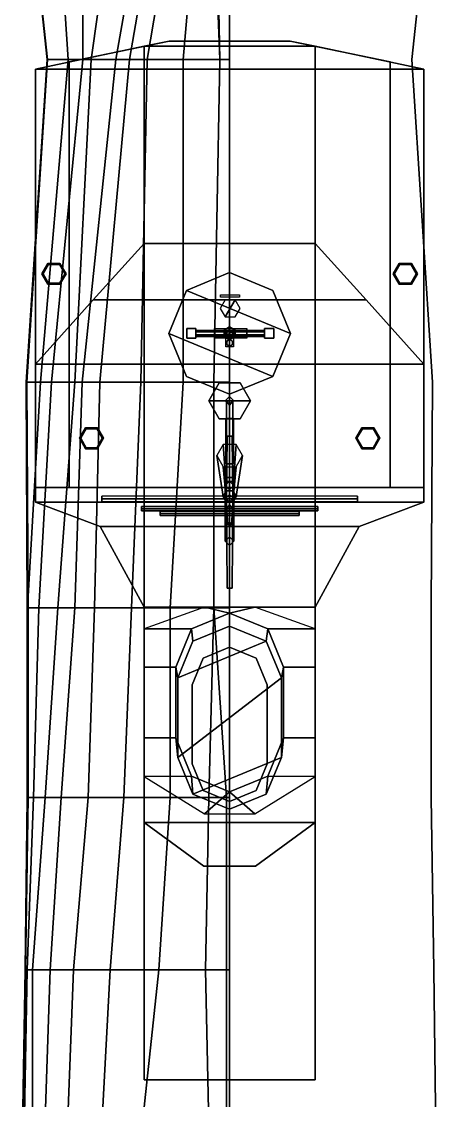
# Model space of a CAD drawing. Extents: x -5 to 4.8, y -34.4 to 50.8.
# Drawn here: x -4.82 to 4.79, y 5.68 to 30.66 of the extents above; entities that cross this region are included whole.
import ezdxf

# ---------------------------------------------------------------- set-up
doc = ezdxf.new("R2010")
doc.units = 0
doc.layers.get('0').update_dxf_attribs({"linetype": 'CONTINUOUS'})
doc.layers.add('RAILINGS', color=6, linetype='CONTINUOUS')

msp = doc.modelspace()

# ---------------------------------------------------------------- linework, layer by layer
for points in [[(-4.47, 32.02, 4.55), (-3.89, 32.02, 2.4), (-3.74, 29.78, 2.05), (-4.23, 29.78, 4.09)], [(0, 32.02, 4.64), (-4.47, 32.02, 4.55), (-4.23, 29.78, 4.09), (0, 29.78, 4.22)], [(-3.89, 32.02, 2.4), (-3.4, 32.02, 1.81), (-3.4, 29.78, 1.53), (-3.74, 29.78, 2.05)], [(-3.4, 32.02, 1.81), (-2.89, 32.02, 1.05), (-3.21, 29.78, 1.18), (-3.4, 29.78, 1.53)], [(-2.89, 32.02, 1.05), (-2.24, 32.02, -0.2), (-2.64, 29.78, -0.07), (-3.21, 29.78, 1.18)], [(-2.24, 32.02, -0.2), (-1.93, 32.02, -0.99), (-2.32, 29.78, -0.86), (-2.64, 29.78, -0.07)], [(-1.93, 32.02, -0.99), (-1.53, 32.02, -1.72), (-1.91, 29.78, -1.89), (-2.32, 29.78, -0.86)], [(-1.53, 32.02, -1.72), (-0.88, 32.02, -2.43), (-1.08, 29.78, -2.67), (-1.91, 29.78, -1.89)], [(-0.88, 32.02, -2.43), (-0.31, 32.02, -2.75), (-0.23, 29.78, -3.05), (-1.08, 29.78, -2.67)], [(-0.31, 32.02, -2.75), (-0.27, 32.02, -3.23), (-0.23, 29.78, -3.1), (-0.23, 29.78, -3.05)], [(-0.27, 32.02, -3.23), (0, 32.02, -3.23), (0, 29.78, -3.1), (-0.23, 29.78, -3.1)], [(4.5, 29.56, 6.46), (1.98, 30.09, 6.46), (-1.98, 30.09, 6.46), (-4.5, 29.56, 6.46)], [(-4.5, 29.56, 6.46), (-1.98, 30.09, 6.46), (1.98, 30.09, 6.46), (4.5, 29.56, 6.46)], [(-3.72, 29.73, 6.46), (-1.4, 30.21, 6.46), (-1.4, 30.21, 4.2), (-3.72, 29.73, 4.1)], [(1.98, 30.09, 9.07), (1.4, 30.21, 9.07), (-1.4, 30.21, 9.07), (-1.98, 30.09, 9.07)], [(-1.4, 30.21, 9.07), (-1.4, 30.21, 6.46), (-1.98, 30.089, 6.46), (-1.98, 30.09, 9.07)], [(1.98, 25.52, 9.07), (1.98, 30.09, 9.07), (-1.98, 30.09, 9.07), (-1.98, 25.52, 9.07)], [(-1.98, 30.09, 9.07), (-1.98, 30.09, 6.46), (-1.98, 25.52, 6.46), (-1.98, 25.52, 9.07)], [(1.4, 30.21, 4.2), (-1.4, 30.21, 4.2), (-1.4, 30.21, 6.46), (1.4, 30.21, 6.46)], [(1.4, 30.21, 9.07), (1.4, 30.21, 6.46), (-1.4, 30.21, 6.46), (-1.4, 30.21, 9.07)], [(3.72, 29.73, 4.1), (1.4, 30.21, 4.2), (1.4, 30.21, 6.46), (3.72, 29.73, 6.46)], [(1.98, 30.089, 6.46), (1.4, 30.21, 6.46), (1.4, 30.21, 9.07), (1.98, 30.09, 9.07)], [(1.98, 25.52, 6.46), (1.98, 30.09, 6.46), (1.98, 30.09, 9.07), (1.98, 25.52, 9.07)], [(-4.23, 29.78, 4.09), (-3.74, 29.78, 2.05), (-4.38, 22.31, 1.68), (-4.71, 22.31, 3.76)], [(0, 29.78, 4.22), (-4.23, 29.78, 4.09), (-4.71, 22.31, 3.76), (0, 22.31, 3.87)], [(-3.74, 29.78, 2.05), (-3.4, 29.78, 1.53), (-4.13, 22.31, 1.28), (-4.38, 22.31, 1.68)], [(-3.4, 29.78, 1.53), (-3.21, 29.78, 1.18), (-3.59, 22.31, -0.22), (-4.13, 22.31, 1.28)], [(-3.21, 29.78, 1.18), (-2.64, 29.78, -0.07), (-3.42, 22.31, -0.61), (-3.59, 22.31, -0.22)], [(-2.64, 29.78, -0.07), (-2.32, 29.78, -0.86), (-3.01, 22.31, -1.34), (-3.42, 22.31, -0.61)], [(-2.32, 29.78, -0.86), (-1.91, 29.78, -1.89), (-2.06, 22.31, -2.34), (-3.01, 22.31, -1.34)], [(-1.91, 29.78, -1.89), (-1.08, 29.78, -2.67), (-1.08, 22.31, -2.82), (-2.06, 22.31, -2.34)], [(-1.08, 29.78, -2.67), (-0.23, 29.78, -3.05), (-0.37, 22.31, -3), (-1.08, 22.31, -2.82)], [(-0.23, 29.78, -3.05), (-0.23, 29.78, -3.1), (-0.37, 22.31, -3.05), (-0.37, 22.31, -3)], [(-0.23, 29.78, -3.1), (0, 29.78, -3.1), (0, 22.31, -3.05), (-0.37, 22.31, -3.05)], [(-4.5, 19.87, 6.46), (-4.5, 29.56, 6.46), (4.5, 29.56, 6.46), (4.5, 19.87, 6.46)], [(4.5, 19.87, 6.46), (4.5, 29.56, 6.46), (-4.5, 29.56, 6.46), (-4.5, 19.87, 6.46)], [(-3.72, 19.87, 6.46), (-3.72, 29.73, 6.46), (-3.72, 29.73, 4.1), (-3.72, 19.87, 3.67)], [(3.72, 19.87, 3.67), (3.72, 29.73, 4.1), (3.72, 29.73, 6.46), (3.72, 19.87, 6.46)], [(3.16, 24.22, 8.82), (1.98, 25.52, 9.07), (-1.98, 25.52, 9.07), (-3.16, 24.22, 8.82)], [(-3.16, 24.22, 8.82), (-1.98, 25.52, 9.07), (1.98, 25.52, 9.07), (3.16, 24.22, 8.82)], [(1.98, 24.22, 8.82), (1.98, 25.52, 9.07), (-1.98, 25.52, 9.07), (-1.98, 24.22, 8.82)], [(-1.98, 25.52, 9.07), (-1.98, 25.52, 6.46), (-1.98, 24.22, 6.46), (-1.98, 24.22, 8.82)], [(1.98, 24.22, 6.46), (1.98, 25.52, 6.46), (1.98, 25.52, 9.07), (1.98, 24.22, 8.82)], [(-4.21, 25.062, 6.46), (-4.35, 24.82, 6.46), (-4.35, 24.82, 6.51), (-4.21, 25.062, 6.51)], [(-4.32, 24.82, 6.54), (-4.195, 25.037, 6.54), (-4.21, 25.062, 6.51), (-4.35, 24.82, 6.51)], [(-4.195, 25.037, 6.54), (-4.32, 24.82, 6.54), (-4.32, 24.82, 7.75), (-4.195, 25.037, 7.75)], [(-3.93, 25.062, 6.46), (-4.21, 25.062, 6.46), (-4.21, 25.062, 6.51), (-3.93, 25.062, 6.51)], [(-4.195, 25.037, 6.54), (-3.945, 25.037, 6.54), (-3.93, 25.062, 6.51), (-4.21, 25.062, 6.51)], [(-3.945, 25.037, 6.54), (-4.195, 25.037, 6.54), (-4.195, 25.037, 7.75), (-3.945, 25.037, 7.75)], [(-3.945, 25.037, 6.54), (-3.82, 24.82, 6.54), (-3.79, 24.82, 6.51), (-3.93, 25.062, 6.51)], [(-3.82, 24.82, 6.54), (-3.945, 25.037, 6.54), (-3.945, 25.037, 7.75), (-3.82, 24.82, 7.75)], [(-3.79, 24.82, 6.46), (-3.93, 25.062, 6.46), (-3.93, 25.062, 6.51), (-3.79, 24.82, 6.51)], [(3.93, 25.062, 6.46), (3.79, 24.82, 6.46), (3.79, 24.82, 6.51), (3.93, 25.062, 6.51)], [(3.82, 24.82, 6.54), (3.945, 25.037, 6.54), (3.93, 25.062, 6.51), (3.79, 24.82, 6.51)], [(3.945, 25.037, 6.54), (3.82, 24.82, 6.54), (3.82, 24.82, 7.75), (3.945, 25.037, 7.75)], [(4.21, 25.062, 6.46), (3.93, 25.062, 6.46), (3.93, 25.062, 6.51), (4.21, 25.062, 6.51)], [(3.945, 25.037, 6.54), (4.195, 25.037, 6.54), (4.21, 25.062, 6.51), (3.93, 25.062, 6.51)], [(4.195, 25.037, 6.54), (3.945, 25.037, 6.54), (3.945, 25.037, 7.75), (4.195, 25.037, 7.75)], [(4.195, 25.037, 6.54), (4.32, 24.82, 6.54), (4.35, 24.82, 6.51), (4.21, 25.062, 6.51)], [(4.32, 24.82, 6.54), (4.195, 25.037, 6.54), (4.195, 25.037, 7.75), (4.32, 24.82, 7.75)], [(4.35, 24.82, 6.46), (4.21, 25.062, 6.46), (4.21, 25.062, 6.51), (4.35, 24.82, 6.51)], [(-4.35, 24.82, 6.46), (-4.21, 24.578, 6.46), (-4.21, 24.578, 6.51), (-4.35, 24.82, 6.51)], [(-4.195, 24.603, 6.54), (-4.32, 24.82, 6.54), (-4.35, 24.82, 6.51), (-4.21, 24.578, 6.51)], [(-4.32, 24.82, 6.54), (-4.195, 24.603, 6.54), (-4.195, 24.603, 7.75), (-4.32, 24.82, 7.75)], [(-3.945, 24.603, 6.54), (-3.82, 24.82, 6.54), (-3.82, 24.82, 7.75), (-3.945, 24.603, 7.75)], [(-3.82, 24.82, 6.54), (-3.945, 24.603, 6.54), (-3.93, 24.578, 6.51), (-3.79, 24.82, 6.51)], [(-3.93, 24.578, 6.46), (-3.79, 24.82, 6.46), (-3.79, 24.82, 6.51), (-3.93, 24.578, 6.51)], [(0, 24.85, 8.93), (-0.997, 24.437, 8.84), (-0.997, 24.437, 11.35), (0, 24.85, 11.35)], [(-0.997, 24.437, 10.19), (0, 24.85, 10.19), (0, 24.85, 11.35), (-0.997, 24.437, 11.35)], [(0.997, 24.437, 10.19), (0, 24.85, 10.19), (-0.997, 24.437, 10.19), (1.41, 23.44, 10.19)], [(0.997, 24.437, 8.84), (0, 24.85, 8.93), (0, 24.85, 11.35), (0.997, 24.437, 11.35)], [(0, 24.85, 10.19), (0.997, 24.437, 10.19), (0.997, 24.437, 11.35), (0, 24.85, 11.35)], [(3.79, 24.82, 6.46), (3.93, 24.578, 6.46), (3.93, 24.578, 6.51), (3.79, 24.82, 6.51)], [(3.945, 24.603, 6.54), (3.82, 24.82, 6.54), (3.79, 24.82, 6.51), (3.93, 24.578, 6.51)], [(3.82, 24.82, 6.54), (3.945, 24.603, 6.54), (3.945, 24.603, 7.75), (3.82, 24.82, 7.75)], [(4.195, 24.603, 6.54), (4.32, 24.82, 6.54), (4.32, 24.82, 7.75), (4.195, 24.603, 7.75)], [(4.32, 24.82, 6.54), (4.195, 24.603, 6.54), (4.21, 24.578, 6.51), (4.35, 24.82, 6.51)], [(4.21, 24.578, 6.46), (4.35, 24.82, 6.46), (4.35, 24.82, 6.51), (4.21, 24.578, 6.51)], [(-3.945, 24.603, 6.54), (-4.195, 24.603, 6.54), (-4.21, 24.578, 6.51), (-3.93, 24.578, 6.51)], [(-4.21, 24.578, 6.46), (-3.93, 24.578, 6.46), (-3.93, 24.578, 6.51), (-4.21, 24.578, 6.51)], [(-4.195, 24.603, 6.54), (-3.945, 24.603, 6.54), (-3.945, 24.603, 7.75), (-4.195, 24.603, 7.75)], [(4.195, 24.603, 6.54), (3.945, 24.603, 6.54), (3.93, 24.578, 6.51), (4.21, 24.578, 6.51)], [(3.93, 24.578, 6.46), (4.21, 24.578, 6.46), (4.21, 24.578, 6.51), (3.93, 24.578, 6.51)], [(3.945, 24.603, 6.54), (4.195, 24.603, 6.54), (4.195, 24.603, 7.75), (3.945, 24.603, 7.75)], [(-0.997, 24.437, 8.84), (-1.41, 23.44, 8.68), (-1.41, 23.44, 11.35), (-0.997, 24.437, 11.35)], [(-1.41, 23.44, 10.19), (-0.997, 24.437, 10.19), (-0.997, 24.437, 11.35), (-1.41, 23.44, 11.35)], [(1.41, 23.44, 10.19), (-0.997, 24.437, 10.19), (-1.41, 23.44, 10.19), (0.997, 22.443, 10.19)], [(-0.21, 24.33, 11.38), (0.23, 24.33, 11.38), (0.23, 24.28, 11.1), (-0.21, 24.28, 11.1)], [(0, 24.28, 10.88), (0, 24.28, 11.1), (0, 24.33, 11.38), (0, 24.32, 10.86)], [(0, 24.03, 10.88), (0, 24.28, 10.88), (0, 24.32, 10.86), (0, 23.96, 10.85)], [(1.41, 23.44, 8.68), (0.997, 24.437, 8.84), (0.997, 24.437, 11.35), (1.41, 23.44, 11.35)], [(0.997, 24.437, 10.19), (1.41, 23.44, 10.19), (1.41, 23.44, 11.35), (0.997, 24.437, 11.35)], [(-4.5, 22.73, 8.68), (-3.16, 24.22, 8.82), (3.16, 24.22, 8.82), (4.5, 22.73, 8.68)], [(4.5, 22.73, 8.68), (3.16, 24.22, 8.82), (-3.16, 24.22, 8.82), (-4.5, 22.73, 8.68)], [(-1.98, 24.22, 8.82), (-1.98, 24.22, 6.46), (-1.98, 22.73, 6.46), (-1.98, 22.73, 8.68)], [(1.98, 22.73, 8.68), (1.98, 24.22, 8.82), (-1.98, 24.22, 8.82), (-1.98, 22.73, 8.68)], [(-0.105, 23.821, 10.88), (0.125, 24.219, 10.88), (-0.105, 24.219, 10.88), (-0.22, 24.02, 10.88)], [(0.125, 23.821, 10.88), (0.24, 24.02, 10.88), (0.125, 24.219, 10.88), (-0.105, 23.821, 10.88)], [(0, 23.61, 10.77), (0, 23.94, 10.88), (0, 24.03, 10.88), (0, 23.61, 10.7)], [(1.98, 22.73, 6.46), (1.98, 24.22, 6.46), (1.98, 24.22, 8.82), (1.98, 22.73, 8.68)], [(-0.78, 23.33, 11.6), (-0.99, 23.33, 11.6), (-0.99, 23.55, 11.6), (-0.78, 23.55, 11.6)], [(-0.99, 23.55, 11.6), (-0.99, 23.33, 11.6), (-0.99, 23.33, 11.82), (-0.99, 23.55, 11.82)], [(-0.78, 23.55, 11.6), (-0.99, 23.55, 11.6), (-0.99, 23.55, 11.82), (-0.78, 23.55, 11.82)], [(-0.99, 23.55, 11.82), (-0.99, 23.33, 11.82), (-0.78, 23.33, 11.82), (-0.78, 23.55, 11.82)], [(-0.78, 23.55, 11.82), (-0.78, 23.33, 11.82), (-0.78, 23.33, 11.6), (-0.78, 23.55, 11.6)], [(0.81, 23.51, 11.71), (0.81, 23.475, 11.649), (-0.78, 23.475, 11.649), (-0.78, 23.51, 11.71)], [(0.81, 23.475, 11.771), (0.81, 23.51, 11.71), (-0.78, 23.51, 11.71), (-0.78, 23.475, 11.771)], [(-0.35, 23.33, 11.42), (-0.35, 23.33, 11.87), (-0.35, 23.55, 11.87), (-0.35, 23.55, 11.42)], [(0.4, 23.33, 11.42), (-0.35, 23.33, 11.42), (-0.35, 23.55, 11.42), (0.4, 23.55, 11.42)], [(0, 23.59, 10.62), (-0.13, 23.515, 10.62), (-0.13, 23.365, 10.62), (0.13, 23.515, 10.62)], [(0, 23.59, 10.19), (-0.13, 23.515, 10.19), (-0.13, 23.515, 10.62), (0, 23.59, 10.62)], [(0.13, 23.515, 10.62), (-0.13, 23.365, 10.62), (0, 23.29, 10.62), (0.13, 23.365, 10.62)], [(-0.13, 23.515, 10.19), (-0.13, 23.365, 10.19), (-0.13, 23.365, 10.62), (-0.13, 23.515, 10.62)], [(0.09, 23.13, 11.04), (-0.09, 23.13, 11.04), (-0.09, 23.55, 11.04), (0.09, 23.55, 11.04)], [(0.09, 23.13, 11.25), (-0.09, 23.13, 11.25), (-0.09, 23.55, 11.25), (0.09, 23.55, 11.25)], [(0, 23.52, 10.62), (-0.069, 23.48, 10.62), (-0.069, 23.48, 11.42), (0, 23.52, 11.42)], [(0, 23.52, 10.77), (0, 23.61, 10.77), (0, 23.61, 10.7), (0, 23.52, 10.7)], [(0.13, 23.515, 10.19), (0, 23.59, 10.19), (0, 23.59, 10.62), (0.13, 23.515, 10.62)], [(0.069, 23.48, 10.62), (0, 23.52, 10.62), (0, 23.52, 11.42), (0.069, 23.48, 11.42)], [(0.13, 23.365, 10.19), (0.13, 23.515, 10.19), (0.13, 23.515, 10.62), (0.13, 23.365, 10.62)], [(0.4, 23.33, 11.42), (0.4, 23.33, 11.87), (0.4, 23.55, 11.87), (0.4, 23.55, 11.42)], [(0.81, 23.55, 11.82), (0.81, 23.33, 11.82), (1.02, 23.33, 11.82), (1.02, 23.55, 11.82)], [(1.02, 23.33, 11.6), (0.81, 23.33, 11.6), (0.81, 23.55, 11.6), (1.02, 23.55, 11.6)], [(0.81, 23.55, 11.6), (0.81, 23.33, 11.6), (0.81, 23.33, 11.82), (0.81, 23.55, 11.82)], [(1.02, 23.55, 11.6), (0.81, 23.55, 11.6), (0.81, 23.55, 11.82), (1.02, 23.55, 11.82)], [(1.02, 23.55, 11.82), (1.02, 23.33, 11.82), (1.02, 23.33, 11.6), (1.02, 23.55, 11.6)], [(-1.41, 23.44, 8.68), (-0.997, 22.443, 8.68), (-0.997, 22.443, 11.35), (-1.41, 23.44, 11.35)], [(-0.997, 22.443, 10.19), (-1.41, 23.44, 10.19), (-1.41, 23.44, 11.35), (-0.997, 22.443, 11.35)], [(0.997, 22.443, 10.19), (-1.41, 23.44, 10.19), (-0.997, 22.443, 10.19), (0, 22.03, 10.19)], [(-0.78, 23.33, 11.82), (-0.99, 23.33, 11.82), (-0.99, 23.33, 11.6), (-0.78, 23.33, 11.6)], [(0.81, 23.475, 11.649), (0.81, 23.405, 11.649), (-0.78, 23.405, 11.649), (-0.78, 23.475, 11.649)], [(0.81, 23.405, 11.771), (0.81, 23.475, 11.771), (-0.78, 23.475, 11.771), (-0.78, 23.405, 11.771)], [(0.81, 23.405, 11.649), (0.81, 23.37, 11.71), (-0.78, 23.37, 11.71), (-0.78, 23.405, 11.649)], [(0.81, 23.37, 11.71), (0.81, 23.405, 11.771), (-0.78, 23.405, 11.771), (-0.78, 23.37, 11.71)], [(-0.13, 23.365, 10.19), (0, 23.29, 10.19), (0, 23.29, 10.62), (-0.13, 23.365, 10.62)], [(-0.069, 23.48, 10.62), (-0.069, 23.4, 10.62), (-0.069, 23.4, 11.42), (-0.069, 23.48, 11.42)], [(-0.069, 23.4, 10.62), (0, 23.36, 10.62), (0, 23.36, 11.42), (-0.069, 23.4, 11.42)], [(0, 23.3, 10.95), (0, 23.14, 10.95), (-0.069, 23.18, 10.95), (-0.069, 23.26, 10.95)], [(0, 23.14, 11.36), (0, 23.3, 11.36), (-0.069, 23.26, 11.36), (-0.069, 23.18, 11.36)], [(0, 23.3, 10.95), (-0.069, 23.26, 10.95), (-0.069, 23.26, 11.36), (0, 23.3, 11.36)], [(-0.069, 23.26, 10.95), (-0.069, 23.18, 10.95), (-0.069, 23.18, 11.36), (-0.069, 23.26, 11.36)], [(0, 23.36, 10.62), (0.069, 23.4, 10.62), (0.069, 23.4, 11.42), (0, 23.36, 11.42)], [(0, 23.29, 10.19), (0.13, 23.365, 10.19), (0.13, 23.365, 10.62), (0, 23.29, 10.62)], [(0.069, 23.26, 10.95), (0.069, 23.18, 10.95), (0, 23.14, 10.95), (0, 23.3, 10.95)], [(0.069, 23.18, 11.36), (0.069, 23.26, 11.36), (0, 23.3, 11.36), (0, 23.14, 11.36)], [(0.069, 23.26, 10.95), (0, 23.3, 10.95), (0, 23.3, 11.36), (0.069, 23.26, 11.36)], [(0.069, 23.4, 10.62), (0.069, 23.48, 10.62), (0.069, 23.48, 11.42), (0.069, 23.4, 11.42)], [(0.069, 23.18, 10.95), (0.069, 23.26, 10.95), (0.069, 23.26, 11.36), (0.069, 23.18, 11.36)], [(1.02, 23.33, 11.82), (0.81, 23.33, 11.82), (0.81, 23.33, 11.6), (1.02, 23.33, 11.6)], [(0.997, 22.443, 8.68), (1.41, 23.44, 8.68), (1.41, 23.44, 11.35), (0.997, 22.443, 11.35)], [(1.41, 23.44, 10.19), (0.997, 22.443, 10.19), (0.997, 22.443, 11.35), (1.41, 23.44, 11.35)], [(-0.069, 23.18, 10.95), (0, 23.14, 10.95), (0, 23.14, 11.36), (-0.069, 23.18, 11.36)], [(0, 23.14, 10.95), (0.069, 23.18, 10.95), (0.069, 23.18, 11.36), (0, 23.14, 11.36)], [(4.5, 19.53, 8.68), (4.5, 22.73, 8.68), (-4.5, 22.73, 8.68), (-4.5, 19.53, 8.68)], [(-4.5, 19.53, 8.68), (-4.5, 22.73, 8.68), (4.5, 22.73, 8.68), (4.5, 19.53, 8.68)], [(1.98, 19.87, 8.68), (1.98, 22.73, 8.68), (-1.98, 22.73, 8.68), (-1.98, 19.87, 8.68)], [(-1.98, 22.73, 8.68), (-1.98, 22.73, 6.46), (-1.98, 19.87, 6.46), (-1.98, 19.87, 8.68)], [(1.98, 19.87, 6.46), (1.98, 22.73, 6.46), (1.98, 22.73, 8.68), (1.98, 19.87, 8.68)], [(-4.71, 22.31, 3.76), (-4.38, 22.31, 1.68), (-4.68, 17.08, 2.72), (-4.69, 17.08, 3.58)], [(0, 22.31, 3.87), (-4.71, 22.31, 3.76), (-4.69, 17.08, 3.58), (0, 17.08, 3.69)], [(-4.38, 22.31, 1.68), (-4.13, 22.31, 1.28), (-4.42, 17.08, 1.1), (-4.68, 17.08, 2.72)], [(-4.13, 22.31, 1.28), (-3.59, 22.31, -0.22), (-3.98, 17.08, -0.35), (-4.42, 17.08, 1.1)], [(-3.59, 22.31, -0.22), (-3.42, 22.31, -0.61), (-3.59, 17.08, -1.13), (-3.98, 17.08, -0.35)], [(-3.42, 22.31, -0.61), (-3.01, 22.31, -1.34), (-3.13, 17.08, -1.84), (-3.59, 17.08, -1.13)], [(-3.01, 22.31, -1.34), (-2.06, 22.31, -2.34), (-2.27, 17.08, -2.45), (-3.13, 17.08, -1.84)], [(-2.06, 22.31, -2.34), (-1.08, 22.31, -2.82), (-1.38, 17.08, -2.81), (-2.27, 17.08, -2.45)], [(-1.08, 22.31, -2.82), (-0.37, 22.31, -3), (-0.37, 17.08, -2.97), (-1.38, 17.08, -2.81)], [(-0.997, 22.443, 8.68), (0, 22.03, 8.68), (0, 22.03, 11.35), (-0.997, 22.443, 11.35)], [(0, 22.03, 10.19), (-0.997, 22.443, 10.19), (-0.997, 22.443, 11.35), (0, 22.03, 11.35)], [(-0.24, 22.296, 12.98), (-0.48, 21.88, 12.98), (-0.48, 21.88, 13.45), (-0.24, 22.296, 13.45)], [(0.24, 22.296, 13.45), (-0.24, 22.296, 13.45), (-0.48, 21.88, 13.45), (0.48, 21.88, 13.45)], [(0.48, 21.88, 12.98), (-0.48, 21.88, 12.98), (-0.24, 22.296, 12.98), (0.24, 22.296, 12.98)], [(-0.37, 22.31, -3), (-0.37, 22.31, -3.05), (-0.37, 17.08, -3.03), (-0.37, 17.08, -2.97)], [(-0.37, 22.31, -3.05), (0, 22.31, -3.05), (0, 17.08, -3.03), (-0.37, 17.08, -3.03)], [(0.24, 22.296, 12.98), (-0.24, 22.296, 12.98), (-0.24, 22.296, 13.45), (0.24, 22.296, 13.45)], [(0, 22.03, 8.68), (0.997, 22.443, 8.68), (0.997, 22.443, 11.35), (0, 22.03, 11.35)], [(0.997, 22.443, 10.19), (0, 22.03, 10.19), (0, 22.03, 11.35), (0.997, 22.443, 11.35)], [(0.48, 21.88, 12.98), (0.24, 22.296, 12.98), (0.24, 22.296, 13.45), (0.48, 21.88, 13.45)], [(-0.48, 21.88, 12.98), (-0.24, 21.464, 12.98), (-0.24, 21.464, 13.45), (-0.48, 21.88, 13.45)], [(0.48, 21.88, 13.45), (-0.48, 21.88, 13.45), (-0.24, 21.464, 13.45), (0.24, 21.464, 13.45)], [(0.24, 21.464, 12.98), (-0.24, 21.464, 12.98), (-0.48, 21.88, 12.98), (0.48, 21.88, 12.98)], [(0, 21.98, 16.58), (-0.1, 21.88, 16.58), (-0.1, 21.88, 16.78), (0, 21.98, 16.78)], [(0, 21.78, 16.78), (0.1, 21.88, 16.78), (0, 21.98, 16.78), (-0.1, 21.88, 16.78)], [(-0.1, 21.88, 16.58), (0, 21.98, 16.58), (0.1, 21.88, 16.58), (0, 21.78, 16.58)], [(-0.1, 21.88, 16.58), (0, 21.78, 16.58), (0, 21.78, 16.78), (-0.1, 21.88, 16.78)], [(0, 20.11, 16.61), (-0.07, 20.1, 16.68), (-0.07, 21.88, 16.68), (0, 21.78, 16.61)], [(-0.07, 20.1, 16.68), (0, 20.1, 16.75), (0, 21.78, 16.75), (-0.07, 21.88, 16.68)], [(0.1, 21.88, 16.58), (0, 21.98, 16.58), (0, 21.98, 16.78), (0.1, 21.88, 16.78)], [(0.07, 20.1, 16.68), (0, 20.11, 16.61), (0, 21.78, 16.61), (0.07, 21.88, 16.68)], [(0, 20.1, 16.75), (0.07, 20.1, 16.68), (0.07, 21.88, 16.68), (0, 21.78, 16.75)], [(0, 21.78, 16.58), (0.1, 21.88, 16.58), (0.1, 21.88, 16.78), (0, 21.78, 16.78)], [(0.24, 21.464, 12.98), (0.48, 21.88, 12.98), (0.48, 21.88, 13.45), (0.24, 21.464, 13.45)], [(-3.45, 21.01, 8.76), (-3.325, 21.227, 8.76), (-3.34, 21.252, 8.73), (-3.48, 21.01, 8.73)], [(-3.34, 21.252, 8.68), (-3.48, 21.01, 8.68), (-3.48, 21.01, 8.73), (-3.34, 21.252, 8.73)], [(-3.325, 21.227, 8.76), (-3.075, 21.227, 8.76), (-3.06, 21.252, 8.73), (-3.34, 21.252, 8.73)], [(-3.06, 21.252, 8.68), (-3.34, 21.252, 8.68), (-3.34, 21.252, 8.73), (-3.06, 21.252, 8.73)], [(-3.075, 21.227, 8.76), (-2.95, 21.01, 8.76), (-2.92, 21.01, 8.73), (-3.06, 21.252, 8.73)], [(-2.92, 21.01, 8.68), (-3.06, 21.252, 8.68), (-3.06, 21.252, 8.73), (-2.92, 21.01, 8.73)], [(-0.24, 21.464, 12.98), (0.24, 21.464, 12.98), (0.24, 21.464, 13.45), (-0.24, 21.464, 13.45)], [(-0.09, 20.42, 13.31), (0, 20.42, 13.4), (0, 21.47, 13.4), (-0.09, 21.47, 13.31)], [(0, 20.43, 13.22), (-0.09, 20.42, 13.31), (-0.09, 21.47, 13.31), (0, 21.47, 13.22)], [(0, 20.42, 13.4), (0.09, 20.42, 13.31), (0.09, 21.47, 13.31), (0, 21.47, 13.4)], [(0.09, 20.42, 13.31), (0, 20.43, 13.22), (0, 21.47, 13.22), (0.09, 21.47, 13.31)], [(0, 19.8, 16.6), (0, 20.14, 16.27), (0, 21.42, 17.12), (0, 18.37, 17.12)], [(0, 18.37, 17.12), (0, 21.42, 17.12), (0, 20.14, 16.27), (0, 19.8, 16.6)], [(3.06, 21.252, 8.68), (2.92, 21.01, 8.68), (2.92, 21.01, 8.73), (3.06, 21.252, 8.73)], [(2.95, 21.01, 8.76), (3.075, 21.227, 8.76), (3.06, 21.252, 8.73), (2.92, 21.01, 8.73)], [(3.34, 21.252, 8.68), (3.06, 21.252, 8.68), (3.06, 21.252, 8.73), (3.34, 21.252, 8.73)], [(3.075, 21.227, 8.76), (3.325, 21.227, 8.76), (3.34, 21.252, 8.73), (3.06, 21.252, 8.73)], [(3.325, 21.227, 8.76), (3.45, 21.01, 8.76), (3.48, 21.01, 8.73), (3.34, 21.252, 8.73)], [(3.48, 21.01, 8.68), (3.34, 21.252, 8.68), (3.34, 21.252, 8.73), (3.48, 21.01, 8.73)], [(-3.325, 20.793, 8.76), (-3.45, 21.01, 8.76), (-3.48, 21.01, 8.73), (-3.34, 20.768, 8.73)], [(-3.48, 21.01, 8.68), (-3.34, 20.768, 8.68), (-3.34, 20.768, 8.73), (-3.48, 21.01, 8.73)], [(-3.325, 21.227, 8.76), (-3.45, 21.01, 8.76), (-3.45, 21.01, 10.1), (-3.325, 21.227, 10.1)], [(-3.45, 21.01, 8.76), (-3.325, 20.793, 8.76), (-3.325, 20.793, 10.1), (-3.45, 21.01, 10.1)], [(-3.075, 21.227, 8.76), (-3.325, 21.227, 8.76), (-3.325, 21.227, 10.1), (-3.075, 21.227, 10.1)], [(-2.95, 21.01, 8.76), (-3.075, 21.227, 8.76), (-3.075, 21.227, 10.1), (-2.95, 21.01, 10.1)], [(-2.95, 21.01, 8.76), (-3.075, 20.793, 8.76), (-3.06, 20.768, 8.73), (-2.92, 21.01, 8.73)], [(-3.075, 20.793, 8.76), (-2.95, 21.01, 8.76), (-2.95, 21.01, 10.1), (-3.075, 20.793, 10.1)], [(-3.06, 20.768, 8.68), (-2.92, 21.01, 8.68), (-2.92, 21.01, 8.73), (-3.06, 20.768, 8.73)], [(-0.07, 19.61, 20.1), (0, 19.61, 20.17), (0, 21.06, 20.16), (-0.06, 21.06, 20.1)], [(0, 19.61, 20.03), (-0.07, 19.61, 20.1), (-0.06, 21.06, 20.1), (0, 21.06, 20.04)], [(0, 21.06, 20.16), (0.06, 21.06, 20.1), (0, 21.06, 20.04), (-0.06, 21.06, 20.1)], [(0, 19.61, 20.17), (0.07, 19.61, 20.1), (0.06, 21.06, 20.1), (0, 21.06, 20.16)], [(0.07, 19.61, 20.1), (0, 19.61, 20.03), (0, 21.06, 20.04), (0.06, 21.06, 20.1)], [(2.92, 21.01, 8.68), (3.06, 20.768, 8.68), (3.06, 20.768, 8.73), (2.92, 21.01, 8.73)], [(3.075, 20.793, 8.76), (2.95, 21.01, 8.76), (2.92, 21.01, 8.73), (3.06, 20.768, 8.73)], [(3.075, 21.227, 8.76), (2.95, 21.01, 8.76), (2.95, 21.01, 10.1), (3.075, 21.227, 10.1)], [(2.95, 21.01, 8.76), (3.075, 20.793, 8.76), (3.075, 20.793, 10.1), (2.95, 21.01, 10.1)], [(3.325, 21.227, 8.76), (3.075, 21.227, 8.76), (3.075, 21.227, 10.1), (3.325, 21.227, 10.1)], [(3.45, 21.01, 8.76), (3.325, 21.227, 8.76), (3.325, 21.227, 10.1), (3.45, 21.01, 10.1)], [(3.325, 20.793, 8.76), (3.45, 21.01, 8.76), (3.45, 21.01, 10.1), (3.325, 20.793, 10.1)], [(3.45, 21.01, 8.76), (3.325, 20.793, 8.76), (3.34, 20.768, 8.73), (3.48, 21.01, 8.73)], [(3.34, 20.768, 8.68), (3.48, 21.01, 8.68), (3.48, 21.01, 8.73), (3.34, 20.768, 8.73)], [(-3.075, 20.793, 8.76), (-3.325, 20.793, 8.76), (-3.34, 20.768, 8.73), (-3.06, 20.768, 8.73)], [(-3.34, 20.768, 8.68), (-3.06, 20.768, 8.68), (-3.06, 20.768, 8.73), (-3.34, 20.768, 8.73)], [(-3.325, 20.793, 8.76), (-3.075, 20.793, 8.76), (-3.075, 20.793, 10.1), (-3.325, 20.793, 10.1)], [(-0.15, 20.87, 8.68), (-0.3, 20.61, 8.68), (-0.15, 19.66, 20.03), (-0.075, 19.79, 20.03)], [(0.15, 20.87, 8.68), (-0.15, 20.87, 8.68), (-0.075, 19.79, 20.03), (0.075, 19.79, 20.03)], [(0.3, 20.61, 8.68), (0.15, 20.87, 8.68), (0.075, 19.79, 20.03), (0.15, 19.66, 20.03)], [(3.325, 20.793, 8.76), (3.075, 20.793, 8.76), (3.06, 20.768, 8.73), (3.34, 20.768, 8.73)], [(3.06, 20.768, 8.68), (3.34, 20.768, 8.68), (3.34, 20.768, 8.73), (3.06, 20.768, 8.73)], [(3.075, 20.793, 8.76), (3.325, 20.793, 8.76), (3.325, 20.793, 10.1), (3.075, 20.793, 10.1)], [(-0.3, 20.61, 8.68), (-0.15, 20.35, 8.68), (-0.075, 19.53, 20.03), (-0.15, 19.66, 20.03)], [(0.15, 20.35, 8.68), (0.3, 20.61, 8.68), (0.15, 19.66, 20.03), (0.075, 19.53, 20.03)], [(-0.15, 20.35, 8.68), (0.15, 20.35, 8.68), (0.075, 19.53, 20.03), (-0.075, 19.53, 20.03)], [(0, 18.73, 8.68), (-0.1, 18.63, 8.68), (-0.1, 19.92, 16.95), (0, 20.02, 16.95)], [(-0.07, 19.37, 13.34), (0, 19.468, 13.41), (0, 20.01, 13.41), (-0.07, 20.02, 13.34)], [(0, 19.446, 13.27), (-0.07, 19.37, 13.34), (-0.07, 20.02, 13.34), (0, 20.02, 13.27)], [(0.1, 18.63, 8.68), (0, 18.73, 8.68), (0, 20.02, 16.95), (0.1, 19.92, 16.95)], [(0, 19.468, 13.41), (0.07, 19.37, 13.34), (0.07, 20.02, 13.34), (0, 20.01, 13.41)], [(0.07, 19.37, 13.34), (0, 19.446, 13.27), (0, 20.02, 13.27), (0.07, 20.02, 13.34)], [(3.72, 19.87, 6.46), (-3.72, 19.87, 6.46), (-3.72, 19.87, 3.67), (3.72, 19.87, 3.67)], [(1.98, 19.87, 6.46), (1.98, 19.87, 8.68), (-1.98, 19.87, 8.68), (-1.98, 19.87, 6.46)], [(-1.98, 12.11, 6.46), (-1.98, 19.87, 6.46), (1.98, 19.87, 6.46), (1.98, 12.11, 6.46)], [(1.98, 12.11, 6.46), (1.98, 19.87, 6.46), (-1.98, 19.87, 6.46), (-1.98, 12.11, 6.46)], [(0.15, 19.66, 20.03), (0.075, 19.79, 20.03), (-0.075, 19.79, 20.03), (-0.15, 19.66, 20.03)], [(-0.1, 18.63, 8.68), (0, 18.53, 8.68), (0, 19.82, 16.95), (-0.1, 19.92, 16.95)], [(0, 18.53, 8.68), (0.1, 18.63, 8.68), (0.1, 19.92, 16.95), (0, 19.82, 16.95)], [(-3, 18.97, 8.68), (-4.5, 19.53, 8.68), (4.5, 19.53, 8.68), (3, 18.97, 8.68)], [(3, 18.97, 8.68), (4.5, 19.53, 8.68), (-4.5, 19.53, 8.68), (-3, 18.97, 8.68)], [(0, 19.61, 20.17), (0, 19.68, 20.1), (-2.96, 19.67, 20.1), (-2.96, 19.61, 20.16)], [(0, 19.68, 20.1), (0, 19.61, 20.03), (-2.96, 19.61, 20.04), (-2.96, 19.67, 20.1)], [(-2.96, 19.61, 20.04), (-2.96, 19.55, 20.1), (-2.96, 19.61, 20.16), (-2.96, 19.67, 20.1)], [(0, 19.54, 20.1), (0, 19.61, 20.17), (-2.96, 19.61, 20.16), (-2.96, 19.55, 20.1)], [(0, 19.61, 20.03), (0, 19.54, 20.1), (-2.96, 19.55, 20.1), (-2.96, 19.61, 20.04)], [(0.075, 19.53, 20.03), (0.15, 19.66, 20.03), (-0.15, 19.66, 20.03), (-0.075, 19.53, 20.03)], [(0, 19.71, 20.03), (-0.09, 19.62, 20.03), (-0.04, 19.02, 26.85), (0, 19.06, 26.85)], [(-0.09, 19.62, 20.03), (0, 19.53, 20.03), (0, 18.98, 26.85), (-0.04, 19.02, 26.85)], [(0, 19.61, 20.17), (-0.07, 19.61, 20.1), (-0.06, 17.54, 20.1), (0, 17.54, 20.16)], [(-0.07, 19.61, 20.1), (0, 19.61, 20.03), (0, 17.54, 20.04), (-0.06, 17.54, 20.1)], [(0.09, 19.62, 20.03), (0, 19.71, 20.03), (0, 19.06, 26.85), (0.04, 19.02, 26.85)], [(0, 19.68, 20.1), (0, 19.61, 20.17), (2.96, 19.61, 20.16), (2.96, 19.67, 20.1)], [(0, 19.61, 20.03), (0, 19.68, 20.1), (2.96, 19.67, 20.1), (2.96, 19.61, 20.04)], [(0, 19.53, 20.03), (0.09, 19.62, 20.03), (0.04, 19.02, 26.85), (0, 18.98, 26.85)], [(0, 19.61, 20.17), (0, 19.54, 20.1), (2.96, 19.55, 20.1), (2.96, 19.61, 20.16)], [(0, 19.54, 20.1), (0, 19.61, 20.03), (2.96, 19.61, 20.04), (2.96, 19.55, 20.1)], [(0.07, 19.61, 20.1), (0, 19.61, 20.17), (0, 17.54, 20.16), (0.06, 17.54, 20.1)], [(0, 19.61, 20.03), (0.07, 19.61, 20.1), (0.06, 17.54, 20.1), (0, 17.54, 20.04)], [(2.96, 19.61, 20.16), (2.96, 19.55, 20.1), (2.96, 19.61, 20.04), (2.96, 19.67, 20.1)], [(-2.04, 19.38, 22.76), (-2.04, 19.43, 22.81), (2.04, 19.43, 22.81), (2.04, 19.38, 22.76)], [(-2.04, 19.43, 22.81), (-2.04, 19.38, 22.86), (2.04, 19.38, 22.86), (2.04, 19.43, 22.81)], [(-2.04, 19.38, 22.76), (-2.04, 19.33, 22.81), (-2.04, 19.38, 22.86), (-2.04, 19.43, 22.81)], [(-2.04, 19.33, 22.81), (-2.04, 19.38, 22.76), (2.04, 19.38, 22.76), (2.04, 19.33, 22.81)], [(-2.04, 19.38, 22.86), (-2.04, 19.33, 22.81), (2.04, 19.33, 22.81), (2.04, 19.38, 22.86)], [(-1.61, 19.32, 23.97), (-1.61, 19.27, 24.02), (1.61, 19.27, 24.02), (1.61, 19.32, 23.97)], [(-1.61, 19.27, 23.92), (-1.61, 19.32, 23.97), (1.61, 19.32, 23.97), (1.61, 19.27, 23.92)], [(-1.61, 19.27, 23.92), (-1.61, 19.22, 23.97), (-1.61, 19.27, 24.02), (-1.61, 19.32, 23.97)], [(-1.61, 19.27, 24.02), (-1.61, 19.22, 23.97), (1.61, 19.22, 23.97), (1.61, 19.27, 24.02)], [(-1.61, 19.22, 23.97), (-1.61, 19.27, 23.92), (1.61, 19.27, 23.92), (1.61, 19.22, 23.97)], [(1.61, 19.32, 23.97), (1.61, 19.27, 24.02), (1.61, 19.22, 23.97), (1.61, 19.27, 23.92)], [(2.04, 19.43, 22.81), (2.04, 19.38, 22.86), (2.04, 19.33, 22.81), (2.04, 19.38, 22.76)], [(0.04, 19.02, 26.85), (0, 19.06, 26.85), (-0.04, 19.02, 26.85), (0, 18.98, 26.85)], [(1.98, 17.1, 8.68), (3, 18.97, 8.68), (-3, 18.97, 8.68), (-1.98, 17.1, 8.68)], [(-1.98, 17.1, 8.68), (-3, 18.97, 8.68), (3, 18.97, 8.68), (1.98, 17.1, 8.68)], [(0, 18.73, 3.747), (-0.1, 18.63, 3.73), (-0.1, 18.63, 8.68), (0, 18.73, 8.68)], [(-0.1, 18.63, 3.73), (0, 18.53, 3.74), (0, 18.53, 8.68), (-0.1, 18.63, 8.68)], [(0.1, 18.63, 3.73), (0, 18.73, 3.747), (0, 18.73, 8.68), (0.1, 18.63, 8.68)], [(0, 18.53, 3.74), (0.1, 18.63, 3.73), (0.1, 18.63, 8.68), (0, 18.53, 8.68)], [(0, 17.54, 20.04), (0.06, 17.54, 20.1), (0, 17.54, 20.16), (-0.06, 17.54, 20.1)], [(-4.69, 17.08, 3.58), (-4.68, 17.08, 2.72), (-4.68, 12.69, 2.79), (-4.69, 12.69, 3.34)], [(0, 17.08, 3.69), (-4.69, 17.08, 3.58), (-4.69, 12.69, 3.34), (0, 12.69, 3.5)], [(-4.68, 17.08, 2.72), (-4.42, 17.08, 1.1), (-4.54, 12.69, 0.95), (-4.68, 12.69, 2.79)], [(-4.42, 17.08, 1.1), (-3.98, 17.08, -0.35), (-4.27, 12.69, -0.33), (-4.54, 12.69, 0.95)], [(-3.98, 17.08, -0.35), (-3.59, 17.08, -1.13), (-3.9, 12.69, -1.27), (-4.27, 12.69, -0.33)], [(-3.59, 17.08, -1.13), (-3.13, 17.08, -1.84), (-3.28, 12.69, -2.04), (-3.9, 12.69, -1.27)], [(-3.13, 17.08, -1.84), (-2.27, 17.08, -2.45), (-2.45, 12.69, -2.49), (-3.28, 12.69, -2.04)], [(-2.27, 17.08, -2.45), (-1.38, 17.08, -2.81), (-1.38, 12.69, -2.85), (-2.45, 12.69, -2.49)], [(1.98, 6.15, 4.27), (1.98, 17.1, 4.27), (-1.98, 17.1, 4.27), (-1.98, 6.15, 4.27)], [(-1.98, 17.1, 4.27), (-1.98, 17.1, 3.52), (-1.98, 6.15, 3.27), (-1.98, 6.15, 4.27)], [(1.98, 17.1, 4.27), (1.98, 17.1, 3.52), (-1.98, 17.1, 3.52), (-1.98, 17.1, 4.27)], [(-0.58, 17.1, 4.27), (-1.98, 16.6, 4.27), (-0.884, 16.594, 5.12), (0, 16.96, 5.12)], [(-1.38, 17.08, -2.81), (-0.37, 17.08, -2.97), (-0.48, 12.69, -3.01), (-1.38, 12.69, -2.85)], [(0, 16.96, 5.12), (0.58, 17.1, 4.27), (-0.58, 17.1, 4.27), (0, 16.96, 5.12)], [(-0.37, 17.08, -2.97), (-0.37, 17.08, -3.03), (-0.07, 12.69, -3.07), (-0.48, 12.69, -3.01)], [(-0.37, 17.08, -3.03), (0, 17.08, -3.03), (0, 12.69, -3.07), (-0.07, 12.69, -3.07)], [(0.884, 16.594, 5.12), (1.98, 16.6, 4.27), (0.58, 17.1, 4.27), (0, 16.96, 5.12)], [(1.98, 6.15, 3.27), (1.98, 17.1, 3.52), (1.98, 17.1, 4.27), (1.98, 6.15, 4.27)], [(0, 16.96, 7.9), (-0.884, 16.594, 7.9), (-0.849, 16.31, 12.44), (0, 16.66, 12.47)], [(0, 16.96, 5.12), (-0.884, 16.594, 5.12), (-0.884, 16.594, 7.9), (0, 16.96, 7.9)], [(0.884, 16.594, 7.9), (0, 16.96, 7.9), (0, 16.66, 12.47), (0.849, 16.31, 12.44)], [(0.884, 16.594, 5.12), (0, 16.96, 5.12), (0, 16.96, 7.9), (0.884, 16.594, 7.9)], [(-1.98, 16.6, 4.27), (-1.98, 15.71, 4.27), (-1.25, 15.71, 5.12), (-0.884, 16.594, 5.12)], [(-0.884, 16.594, 7.9), (-1.25, 15.71, 7.9), (-1.2, 15.46, 12.36), (-0.849, 16.31, 12.44)], [(-0.884, 16.594, 5.12), (-1.25, 15.71, 5.12), (-1.25, 15.71, 7.9), (-0.884, 16.594, 7.9)], [(-1.2, 15.46, 12.36), (0.849, 16.31, 12.44), (0, 16.66, 12.47), (-0.849, 16.31, 12.44)], [(1.25, 15.71, 7.9), (0.884, 16.594, 7.9), (0.849, 16.31, 12.44), (1.2, 15.46, 12.36)], [(1.25, 15.71, 5.12), (1.98, 15.71, 4.27), (1.98, 16.6, 4.27), (0.884, 16.594, 5.12)], [(1.25, 15.71, 5.12), (0.884, 16.594, 5.12), (0.884, 16.594, 7.9), (1.25, 15.71, 7.9)], [(-1.2, 13.62, 12.2), (1.2, 15.46, 12.36), (0.849, 16.31, 12.44), (-1.2, 15.46, 12.36)], [(-0.615, 15.915, 12.4), (0, 16.17, 12.42), (0, 16.17, 13.93), (-0.615, 15.915, 13.86)], [(0, 16.17, 12.42), (-0.615, 15.915, 12.4), (-0.615, 15.915, 13.86), (0, 16.17, 13.93)], [(0, 16.17, 12.42), (0.615, 15.915, 12.4), (0.615, 15.915, 13.86), (0, 16.17, 13.93)], [(0.615, 15.915, 12.4), (0, 16.17, 12.42), (0, 16.17, 13.93), (0.615, 15.915, 13.86)], [(-0.87, 15.3, 12.33), (-0.615, 15.915, 12.4), (-0.615, 15.915, 13.86), (-0.87, 15.3, 13.61)], [(-0.615, 15.915, 12.4), (-0.87, 15.3, 12.33), (-0.87, 15.3, 13.61), (-0.615, 15.915, 13.86)], [(0.615, 15.915, 12.4), (0.87, 15.3, 12.33), (0.87, 15.3, 13.61), (0.615, 15.915, 13.86)], [(0.87, 15.3, 12.33), (0.615, 15.915, 12.4), (0.615, 15.915, 13.86), (0.87, 15.3, 13.61)], [(-1.25, 15.71, 5.12), (-1.98, 15.71, 4.27), (-1.98, 14.07, 4.27), (-1.25, 14.07, 5.12)], [(-1.25, 15.71, 7.9), (-1.25, 14.07, 7.9), (-1.2, 13.62, 12.2), (-1.2, 15.46, 12.36)], [(-1.25, 15.71, 5.12), (-1.25, 14.07, 5.12), (-1.25, 14.07, 7.9), (-1.25, 15.71, 7.9)], [(1.25, 14.07, 7.9), (1.25, 15.71, 7.9), (1.2, 15.46, 12.36), (1.2, 13.62, 12.2)], [(1.25, 14.07, 5.12), (1.25, 15.71, 5.12), (1.25, 15.71, 7.9), (1.25, 14.07, 7.9)], [(1.98, 14.07, 4.27), (1.98, 15.71, 4.27), (1.25, 15.71, 5.12), (1.25, 14.07, 5.12)], [(-0.849, 12.77, 12.14), (1.2, 13.62, 12.2), (1.2, 15.46, 12.36), (-1.2, 13.62, 12.2)], [(-0.87, 13.47, 12.18), (-0.87, 15.3, 12.33), (-0.87, 15.3, 13.61), (-0.87, 13.47, 12.93)], [(-0.87, 15.3, 12.33), (-0.87, 13.47, 12.18), (-0.87, 13.47, 12.93), (-0.87, 15.3, 13.61)], [(0.87, 15.3, 12.33), (0.87, 13.47, 12.18), (0.87, 13.47, 12.93), (0.87, 15.3, 13.61)], [(0.87, 13.47, 12.18), (0.87, 15.3, 12.33), (0.87, 15.3, 13.61), (0.87, 13.47, 12.93)], [(-1.25, 14.07, 5.12), (-1.98, 14.07, 4.27), (-1.98, 13.18, 4.27), (-0.884, 13.186, 5.12)], [(-1.25, 14.07, 7.9), (-0.884, 13.186, 7.9), (-0.849, 12.77, 12.14), (-1.2, 13.62, 12.2)], [(-1.25, 14.07, 5.12), (-0.884, 13.186, 5.12), (-0.884, 13.186, 7.9), (-1.25, 14.07, 7.9)], [(0.884, 13.186, 7.9), (1.25, 14.07, 7.9), (1.2, 13.62, 12.2), (0.849, 12.77, 12.14)], [(0.884, 13.186, 5.12), (1.25, 14.07, 5.12), (1.25, 14.07, 7.9), (0.884, 13.186, 7.9)], [(1.98, 13.18, 4.27), (1.98, 14.07, 4.27), (1.25, 14.07, 5.12), (0.884, 13.186, 5.12)], [(0, 12.42, 12.11), (0.849, 12.77, 12.14), (1.2, 13.62, 12.2), (-0.849, 12.77, 12.14)], [(-0.615, 12.855, 12.14), (-0.87, 13.47, 12.18), (-0.87, 13.47, 12.93), (-0.615, 12.855, 12.68)], [(-0.87, 13.47, 12.18), (-0.615, 12.855, 12.14), (-0.615, 12.855, 12.68), (-0.87, 13.47, 12.93)], [(0.87, 13.47, 12.18), (0.615, 12.855, 12.14), (0.615, 12.855, 12.68), (0.87, 13.47, 12.93)], [(0.615, 12.855, 12.14), (0.87, 13.47, 12.18), (0.87, 13.47, 12.93), (0.615, 12.855, 12.68)], [(-0.884, 13.186, 5.12), (-1.98, 13.18, 4.27), (-0.58, 12.31, 4.27), (0, 12.82, 5.12)], [(-0.884, 13.186, 7.9), (0, 12.82, 7.9), (0, 12.42, 12.11), (-0.849, 12.77, 12.14)], [(-0.884, 13.186, 5.12), (0, 12.82, 5.12), (0, 12.82, 7.9), (-0.884, 13.186, 7.9)], [(0, 12.82, 7.9), (0.884, 13.186, 7.9), (0.849, 12.77, 12.14), (0, 12.42, 12.11)], [(0, 12.82, 5.12), (0.884, 13.186, 5.12), (0.884, 13.186, 7.9), (0, 12.82, 7.9)], [(0.58, 12.31, 4.27), (1.98, 13.18, 4.27), (0.884, 13.186, 5.12), (0, 12.82, 5.12)], [(0, 12.6, 12.12), (-0.615, 12.855, 12.14), (-0.615, 12.855, 12.68), (0, 12.6, 12.59)], [(-0.615, 12.855, 12.14), (0, 12.6, 12.12), (0, 12.6, 12.59), (-0.615, 12.855, 12.68)], [(0, 12.82, 5.12), (-0.58, 12.31, 4.27), (0.58, 12.31, 4.27), (0, 12.82, 5.12)], [(0.615, 12.855, 12.14), (0, 12.6, 12.12), (0, 12.6, 12.59), (0.615, 12.855, 12.68)], [(0, 12.6, 12.12), (0.615, 12.855, 12.14), (0.615, 12.855, 12.68), (0, 12.6, 12.59)], [(-4.68, 12.69, 2.79), (-4.54, 12.69, 0.95), (-4.69, 8.7, 0.42), (-4.74, 8.7, 1.15)], [(-4.69, 12.69, 3.34), (-4.68, 12.69, 2.79), (-4.74, 8.7, 1.15), (-4.74, 8.7, 3.3)], [(0, 12.69, 3.5), (-4.69, 12.69, 3.34), (-4.74, 8.7, 3.3), (0, 8.7, 3.46)], [(-4.54, 12.69, 0.95), (-4.27, 12.69, -0.33), (-4.57, 8.7, -0.37), (-4.69, 8.7, 0.42)], [(-4.27, 12.69, -0.33), (-3.9, 12.69, -1.27), (-4.16, 8.7, -1.48), (-4.57, 8.7, -0.37)], [(-3.9, 12.69, -1.27), (-3.28, 12.69, -2.04), (-3.62, 8.7, -2.08), (-4.16, 8.7, -1.48)], [(-3.28, 12.69, -2.04), (-2.45, 12.69, -2.49), (-2.77, 8.7, -2.53), (-3.62, 8.7, -2.08)], [(-2.45, 12.69, -2.49), (-1.38, 12.69, -2.85), (-1.64, 8.7, -2.83), (-2.77, 8.7, -2.53)], [(-1.38, 12.69, -2.85), (-0.48, 12.69, -3.01), (-0.56, 8.7, -2.99), (-1.64, 8.7, -2.83)], [(-0.48, 12.69, -3.01), (-0.07, 12.69, -3.07), (-0.07, 8.7, -3), (-0.56, 8.7, -2.99)], [(-0.07, 12.69, -3.07), (0, 12.69, -3.07), (0, 8.7, -3.02), (-0.07, 8.7, -3)], [(-0.6, 11.1, 6.46), (-1.98, 12.11, 6.46), (1.98, 12.11, 6.46), (0.6, 11.1, 6.46)], [(0.6, 11.1, 6.46), (1.98, 12.11, 6.46), (-1.98, 12.11, 6.46), (-0.6, 11.1, 6.46)], [(-4.74, 8.7, 1.15), (-4.69, 8.7, 0.42), (-4.78, 3.64, -0.41), (-4.82, 3.64, 0.21)], [(-4.74, 8.7, 3.3), (-4.74, 8.7, 1.15), (-4.82, 3.64, 0.21), (-4.79, 3.64, 3.14)], [(0, 8.7, 3.46), (-4.74, 8.7, 3.3), (-4.79, 3.64, 3.14), (0, 3.64, 3.3)], [(-4.69, 8.7, 0.42), (-4.57, 8.7, -0.37), (-4.57, 3.64, -1.24), (-4.78, 3.64, -0.41)], [(-4.57, 8.7, -0.37), (-4.16, 8.7, -1.48), (-4.33, 3.64, -1.64), (-4.57, 3.64, -1.24)], [(-4.16, 8.7, -1.48), (-3.62, 8.7, -2.08), (-3.81, 3.64, -2.19), (-4.33, 3.64, -1.64)], [(-3.62, 8.7, -2.08), (-2.77, 8.7, -2.53), (-3.04, 3.64, -2.51), (-3.81, 3.64, -2.19)], [(-2.77, 8.7, -2.53), (-1.64, 8.7, -2.83), (-2.18, 3.64, -2.71), (-3.04, 3.64, -2.51)], [(-1.64, 8.7, -2.83), (-0.56, 8.7, -2.99), (-0.45, 3.64, -2.89), (-2.18, 3.64, -2.71)], [(-0.56, 8.7, -2.99), (-0.07, 8.7, -3), (-0.07, 3.64, -2.93), (-0.45, 3.64, -2.89)], [(-0.07, 8.7, -3), (0, 8.7, -3.02), (0, 3.64, -2.94), (-0.07, 3.64, -2.93)], [(-1.98, 6.15, 4.27), (-1.98, 6.15, 3.27), (1.98, 6.15, 3.27), (1.98, 6.15, 4.27)]]:
    msp.add_3dface(points)
at = {"layer": 'RAILINGS'}
for points in [[(-4.22, 29.78, 4.09), (-4.46, 32.02, 4.55), (-4.46, 32.02, 5.68), (-4.22, 29.78, 5.64)], [(-4.22, 29.78, 5.64), (-4.46, 32.02, 5.68), (-4.46, 32.02, 4.55), (-4.22, 29.78, 4.09)], [(4.22, 29.78, 5.64), (4.46, 32.02, 5.68), (4.46, 32.02, 4.55), (4.22, 29.78, 4.09)], [(4.22, 29.78, 4.09), (4.46, 32.02, 4.55), (4.46, 32.02, 5.68), (4.22, 29.78, 5.64)], [(-4.5, 29.56, 8.06), (-1.98, 30.09, 8.06), (-1.98, 30.09, 6.46), (-4.5, 29.56, 6.46)], [(-4.5, 29.56, 6.46), (-1.98, 30.09, 6.46), (-1.98, 30.09, 8.06), (-4.5, 29.56, 8.06)], [(-1.98, 25.52, 10.45), (-1.98, 30.09, 10.67), (-1.98, 30.09, 9.07), (-1.98, 25.52, 9.07)], [(-1.98, 25.52, 9.07), (-1.98, 30.09, 9.07), (-1.98, 30.09, 10.67), (-1.98, 25.52, 10.45)], [(1.98, 30.09, 10.67), (-1.98, 30.09, 10.67), (-1.98, 30.09, 9.07), (1.98, 30.09, 9.07)], [(1.98, 30.09, 9.07), (-1.98, 30.09, 9.07), (-1.98, 30.09, 10.67), (1.98, 30.09, 10.67)], [(1.98, 25.52, 9.07), (1.98, 30.09, 9.07), (1.98, 30.09, 10.67), (1.98, 25.52, 10.45)], [(1.98, 25.52, 10.45), (1.98, 30.09, 10.67), (1.98, 30.09, 9.07), (1.98, 25.52, 9.07)], [(4.5, 29.56, 6.46), (1.98, 30.09, 6.46), (1.98, 30.09, 8.06), (4.5, 29.56, 8.06)], [(4.5, 29.56, 8.06), (1.98, 30.09, 8.06), (1.98, 30.09, 6.46), (4.5, 29.56, 6.46)], [(-4.7, 22.31, 5.27), (-4.22, 29.78, 5.64), (-4.22, 29.78, 4.09), (-4.7, 22.31, 3.76)], [(-4.7, 22.31, 3.76), (-4.22, 29.78, 4.09), (-4.22, 29.78, 5.64), (-4.7, 22.31, 5.27)], [(4.7, 22.31, 5.27), (4.22, 29.78, 5.64), (4.22, 29.78, 4.09), (4.7, 22.31, 3.76)], [(4.7, 22.31, 3.76), (4.22, 29.78, 4.09), (4.22, 29.78, 5.64), (4.7, 22.31, 5.27)], [(-4.5, 19.87, 7.58), (-4.5, 29.56, 8.06), (-4.5, 29.56, 6.46), (-4.5, 19.87, 6.46)], [(-4.5, 19.87, 6.46), (-4.5, 29.56, 6.46), (-4.5, 29.56, 8.06), (-4.5, 19.87, 7.58)], [(4.5, 19.87, 7.58), (4.5, 29.56, 8.06), (4.5, 29.56, 6.46), (4.5, 19.87, 6.46)], [(4.5, 19.87, 6.46), (4.5, 29.56, 6.46), (4.5, 29.56, 8.06), (4.5, 19.87, 7.58)], [(-3.16, 24.22, 10.24), (-1.98, 25.52, 10.45), (-1.98, 25.52, 9.07), (-3.16, 24.22, 8.82)], [(-3.16, 24.22, 8.82), (-1.98, 25.52, 9.07), (-1.98, 25.52, 10.45), (-3.16, 24.22, 10.24)], [(3.16, 24.22, 8.82), (1.98, 25.52, 9.07), (1.98, 25.52, 10.45), (3.16, 24.22, 10.24)], [(3.16, 24.22, 10.24), (1.98, 25.52, 10.45), (1.98, 25.52, 9.07), (3.16, 24.22, 8.82)], [(-4.5, 22.73, 8.68), (-3.16, 24.22, 8.82), (-3.16, 24.22, 10.24), (-4.5, 22.73, 10.12)], [(-4.5, 22.73, 10.12), (-3.16, 24.22, 10.24), (-3.16, 24.22, 8.82), (-4.5, 22.73, 8.68)], [(4.5, 22.73, 10.12), (3.16, 24.22, 10.24), (3.16, 24.22, 8.82), (4.5, 22.73, 8.68)], [(4.5, 22.73, 8.68), (3.16, 24.22, 8.82), (3.16, 24.22, 10.24), (4.5, 22.73, 10.12)], [(-4.5, 19.53, 10.12), (-4.5, 22.73, 10.12), (-4.5, 22.73, 8.68), (-4.5, 19.53, 8.68)], [(-4.5, 19.53, 8.68), (-4.5, 22.73, 8.68), (-4.5, 22.73, 10.12), (-4.5, 19.53, 10.12)], [(4.5, 19.53, 8.68), (4.5, 22.73, 8.68), (4.5, 22.73, 10.12), (4.5, 19.53, 10.12)], [(4.5, 19.53, 10.12), (4.5, 22.73, 10.12), (4.5, 22.73, 8.68), (4.5, 19.53, 8.68)], [(-4.67, 17.08, 3.58), (-4.7, 22.31, 3.76), (-4.7, 22.31, 4.92), (-4.67, 17.08, 4.6)], [(-4.67, 17.08, 4.6), (-4.7, 22.31, 4.92), (-4.7, 22.31, 3.76), (-4.67, 17.08, 3.58)], [(4.67, 17.08, 3.58), (4.7, 22.31, 3.76), (4.7, 22.31, 4.92), (4.67, 17.08, 4.6)], [(4.67, 17.08, 4.6), (4.7, 22.31, 4.92), (4.7, 22.31, 3.76), (4.67, 17.08, 3.58)], [(-3, 18.97, 10.12), (-4.5, 19.53, 10.12), (-4.5, 19.53, 8.68), (-3, 18.97, 8.68)], [(-3, 18.97, 8.68), (-4.5, 19.53, 8.68), (-4.5, 19.53, 10.12), (-3, 18.97, 10.12)], [(3, 18.97, 10.12), (4.5, 19.53, 10.12), (4.5, 19.53, 8.68), (3, 18.97, 8.68)], [(3, 18.97, 8.68), (4.5, 19.53, 8.68), (4.5, 19.53, 10.12), (3, 18.97, 10.12)], [(-1.98, 17.1, 8.68), (-3, 18.97, 8.68), (-3, 18.97, 10.12), (-1.98, 17.1, 10.12)], [(-1.98, 17.1, 10.12), (-3, 18.97, 10.12), (-3, 18.97, 8.68), (-1.98, 17.1, 8.68)], [(1.98, 17.1, 10.12), (3, 18.97, 10.12), (3, 18.97, 8.68), (1.98, 17.1, 8.68)], [(1.98, 17.1, 8.68), (3, 18.97, 8.68), (3, 18.97, 10.12), (1.98, 17.1, 10.12)], [(-4.67, 12.69, 3.34), (-4.67, 17.08, 3.58), (-4.67, 17.08, 4.6), (-4.67, 12.69, 4.42)], [(-4.67, 12.69, 4.42), (-4.67, 17.08, 4.6), (-4.67, 17.08, 3.58), (-4.67, 12.69, 3.34)], [(-1.98, 12.11, 6.46), (-1.98, 17.1, 6.46), (-1.98, 17.1, 7.81), (-1.98, 12.11, 7.81)], [(-1.98, 12.11, 7.81), (-1.98, 17.1, 7.81), (-1.98, 17.1, 6.46), (-1.98, 12.11, 6.46)], [(1.98, 17.1, 10.12), (-1.98, 17.1, 10.12), (-1.98, 17.1, 8.68), (1.98, 17.1, 8.68)], [(1.98, 17.1, 8.68), (-1.98, 17.1, 8.68), (-1.98, 17.1, 10.12), (1.98, 17.1, 10.12)], [(1.98, 12.11, 6.46), (1.98, 17.1, 6.46), (1.98, 17.1, 7.81), (1.98, 12.11, 7.81)], [(1.98, 12.11, 7.81), (1.98, 17.1, 7.81), (1.98, 17.1, 6.46), (1.98, 12.11, 6.46)], [(4.67, 12.69, 4.42), (4.67, 17.08, 4.6), (4.67, 17.08, 3.58), (4.67, 12.69, 3.34)], [(4.67, 12.69, 3.34), (4.67, 17.08, 3.58), (4.67, 17.08, 4.6), (4.67, 12.69, 4.42)], [(-4.73, 8.7, 4.31), (-4.67, 12.69, 4.42), (-4.67, 12.69, 3.34), (-4.73, 8.7, 3.3)], [(-4.73, 8.7, 3.3), (-4.67, 12.69, 3.34), (-4.67, 12.69, 4.42), (-4.73, 8.7, 4.31)], [(4.73, 8.7, 3.3), (4.67, 12.69, 3.34), (4.67, 12.69, 4.42), (4.73, 8.7, 4.31)], [(4.73, 8.7, 4.31), (4.67, 12.69, 4.42), (4.67, 12.69, 3.34), (4.73, 8.7, 3.3)], [(-0.6, 11.1, 7.81), (-1.98, 12.11, 7.81), (-1.98, 12.11, 6.46), (-0.6, 11.1, 6.46)], [(-0.6, 11.1, 6.46), (-1.98, 12.11, 6.46), (-1.98, 12.11, 7.81), (-0.6, 11.1, 7.81)], [(0.6, 11.1, 7.81), (1.98, 12.11, 7.81), (1.98, 12.11, 6.46), (0.6, 11.1, 6.46)], [(0.6, 11.1, 6.46), (1.98, 12.11, 6.46), (1.98, 12.11, 7.81), (0.6, 11.1, 7.81)], [(-0.6, 11.1, 6.46), (0.6, 11.1, 6.46), (0.6, 11.1, 7.81), (-0.6, 11.1, 7.81)], [(-0.6, 11.1, 7.81), (0.6, 11.1, 7.81), (0.6, 11.1, 6.46), (-0.6, 11.1, 6.46)], [(-4.79, 3.64, 4.22), (-4.73, 8.7, 4.31), (-4.73, 8.7, 3.3), (-4.79, 3.64, 3.14)], [(-4.79, 3.64, 3.14), (-4.73, 8.7, 3.3), (-4.73, 8.7, 4.31), (-4.79, 3.64, 4.22)], [(4.79, 3.64, 4.22), (4.73, 8.7, 4.31), (4.73, 8.7, 3.3), (4.79, 3.64, 3.14)], [(4.79, 3.64, 3.14), (4.73, 8.7, 3.3), (4.73, 8.7, 4.31), (4.79, 3.64, 4.22)]]:
    msp.add_3dface(points, dxfattribs=at)

doc.saveas('drawing.dxf')
